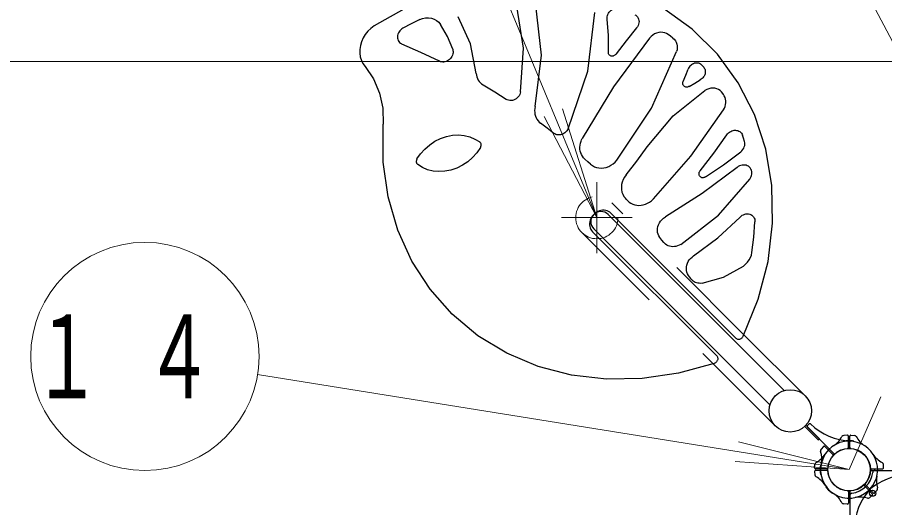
# Model space of a CAD drawing. Units: millimetres on the paper. Extents: x -385 to 0, y -594 to 267.
# Drawn here: x -270.03 to -247.23, y 156.38 to 169.27 of the extents above; entities that cross this region are included whole.
import ezdxf

# ---------------------------------------------------------------- set-up
doc = ezdxf.new("R2010")
doc.units = ezdxf.units.MM
doc.linetypes.add('USER1', pattern=[4.5, 2.5, -2])
doc.linetypes.add('USER2', pattern=[6, 3, -1, 1, -1])
doc.layers.add('LY_1', color=7, linetype='Continuous', lineweight=13)
doc.styles.add('ＭＳ ゴシック', font='')
doc.styles.get('ＭＳ ゴシック').set_extended_font_data('MS Gothic')

msp = doc.modelspace()

# ---------------------------------------------------------------- linework, layer by layer
at = {"layer": 'LY_1', "linetype": 'USER2'}
for p, q in [((-206.444, 252.734), (-248.168, 157.375)), ((-254.798, 164.935), (-254.798, 163.073)), ((-253.866, 164.004), (-255.729, 164.004))]:
    msp.add_line(p, q, dxfattribs=at)
at = {"layer": 'LY_1'}
for p, q in [((-260.365, 177.445), (-254.798, 164.004)), ((-248.384, 171.198), (-233.168, 142.375)), ((-229.481, 168.11), (-353.902, 168.11)), ((-254.798, 164.004), (-255.7, 166.865)), ((-254.798, 164.004), (-256.183, 166.665)), ((-263.714, 159.876), (-248.168, 157.375)), ((-248.168, 157.375), (-251.078, 158.108)), ((-248.168, 157.375), (-251.161, 157.591))]:
    msp.add_line(p, q, dxfattribs=at)
at = {"layer": 'LY_1', "linetype": 'USER1'}
for p, q in [((-250.931, 160.924), (-254.404, 164.397)), ((-255.191, 163.611), (-251.741, 160.16))]:
    msp.add_line(p, q, dxfattribs=at)
at = {"layer": 'LY_1', "lineweight": 25}
for p, q in [((-254.427, 164.119), (-251.142, 160.834)), ((-254.502, 164.086), (-249.872, 159.456)), ((-254.88, 163.708), (-250.25, 159.079)), ((-254.913, 163.633), (-251.648, 160.368)), ((-249.322, 159.315), (-250.931, 160.924)), ((-251.741, 160.16), (-250.109, 158.528)), ((-249.336, 158.514), (-248.978, 158.156)), ((-248.95, 158.184), (-249.307, 158.542)), ((-248.569, 157.802), (-249.264, 158.497)), ((-249.263, 158.533), (-249.214, 158.577)), ((-248.978, 158.156), (-248.95, 158.184)), ((-248.213, 158.28), (-248.311, 158.277)), ((-248.187, 157.961), (-248.187, 158.255)), ((-248.15, 157.961), (-248.15, 158.255)), ((-248.124, 158.28), (-248.033, 158.277)), ((-248.84, 157.983), (-248.902, 157.917)), ((-248.596, 157.776), (-248.804, 157.984)), ((-248.293, 158.114), (-248.293, 158.116)), ((-248.043, 158.114), (-248.043, 158.116)), ((-249.074, 157.419), (-249.07, 157.518)), ((-248.908, 157.5), (-248.91, 157.5)), ((-247.263, 157.419), (-247.266, 157.51)), ((-249.074, 157.33), (-249.071, 157.239)), ((-248.754, 157.394), (-249.049, 157.394)), ((-248.754, 157.356), (-249.049, 157.356)), ((-247.583, 157.394), (-247.288, 157.394)), ((-247.583, 157.356), (-240.668, 157.356)), ((-248.908, 157.25), (-248.91, 157.25)), ((-248.78, 156.94), (-248.781, 156.939)), ((-247.767, 156.947), (-247.559, 156.739)), ((-247.741, 156.974), (-247.533, 156.766)), ((-247.497, 156.766), (-247.435, 156.833)), ((-248.603, 156.764), (-248.604, 156.762)), ((-248.187, 156.789), (-248.187, 156.494)), ((-248.15, 156.789), (-248.15, 149.875)), ((-247.56, 156.703), (-247.632, 156.636)), ((-248.213, 156.47), (-248.304, 156.473))]:
    msp.add_line(p, q, dxfattribs=at)
for points in [[(-250.949, 160.885), (-250.558, 161.857), (-250.3, 162.854), (-250.179, 163.858), (-250.199, 164.848), (-250.358, 165.807), (-250.654, 166.714), (-251.08, 167.553), (-251.629, 168.306), (-252.29, 168.96), (-253.05, 169.501), (-253.894, 169.92), (-254.805, 170.206), (-255.766, 170.356), (-256.758, 170.366), (-257.762, 170.237), (-258.759, 169.969), (-259.727, 169.57), (-260.65, 169.046)], [(-256.419, 166.923), (-256.254, 168.277), (-256.405, 169.588)], [(-256.803, 167.309), (-256.726, 168.46), (-256.899, 169.564)], [(-255.555, 166.339), (-255.033, 167.853), (-254.851, 169.397)], [(-254.524, 169.225), (-254.526, 169.256), (-254.523, 169.288), (-254.517, 169.32), (-254.506, 169.351), (-254.491, 169.381), (-254.472, 169.409), (-254.45, 169.435), (-254.425, 169.459), (-254.397, 169.479), (-254.368, 169.495), (-254.337, 169.508), (-254.305, 169.516), (-254.273, 169.52), (-254.241, 169.52), (-254.211, 169.515), (-254.182, 169.507)], [(-259.453, 169.212), (-259.674, 169.104), (-259.892, 168.99)], [(-259.453, 169.212), (-259.377, 169.241), (-259.298, 169.257), (-259.22, 169.26), (-259.144, 169.25), (-259.073, 169.227), (-259.008, 169.191), (-258.952, 169.144), (-258.906, 169.088)], [(-257.969, 167.797), (-258.121, 168.578), (-258.443, 169.285)], [(-254.495, 168.359), (-254.489, 168.796), (-254.524, 169.225)], [(-253.8, 169.342), (-253.773, 169.326), (-253.748, 169.306), (-253.728, 169.282), (-253.711, 169.254), (-253.699, 169.224), (-253.692, 169.192), (-253.69, 169.159), (-253.693, 169.125), (-253.701, 169.09), (-253.714, 169.057), (-253.731, 169.025), (-253.752, 168.996)], [(-260.65, 169.046), (-260.737, 168.981), (-260.815, 168.905), (-260.883, 168.821), (-260.939, 168.729), (-260.983, 168.632), (-261.012, 168.532), (-261.028, 168.43), (-261.029, 168.329), (-261.015, 168.232), (-260.986, 168.139), (-260.944, 168.054), (-260.889, 167.977)], [(-259.892, 168.99), (-259.922, 168.971), (-259.95, 168.948), (-259.975, 168.921), (-259.996, 168.892), (-260.013, 168.861), (-260.026, 168.828), (-260.034, 168.795), (-260.038, 168.761), (-260.036, 168.728), (-260.03, 168.696), (-260.019, 168.666), (-260.003, 168.638), (-259.983, 168.614), (-259.96, 168.593), (-259.941, 168.581), (-259.92, 168.571)], [(-258.586, 168.432), (-258.726, 168.772), (-258.906, 169.088)], [(-253.752, 168.996), (-254.025, 168.656), (-254.288, 168.309)], [(-253.412, 168.726), (-254.364, 167.445), (-255.182, 166.086)], [(-252.923, 168.822), (-252.966, 168.848), (-253.014, 168.866), (-253.065, 168.876), (-253.119, 168.878), (-253.173, 168.872), (-253.227, 168.857), (-253.279, 168.835), (-253.328, 168.805), (-253.373, 168.768), (-253.412, 168.726)], [(-252.797, 168.728), (-252.859, 168.775), (-252.923, 168.822)], [(-252.797, 168.728), (-252.762, 168.696), (-252.733, 168.658), (-252.71, 168.617), (-252.695, 168.571), (-252.686, 168.522), (-252.685, 168.472), (-252.691, 168.421), (-252.704, 168.371)], [(-258.936, 168.117), (-259.424, 168.351), (-259.92, 168.571)], [(-258.586, 168.432), (-258.579, 168.403), (-258.575, 168.372), (-258.576, 168.34), (-258.582, 168.308), (-258.591, 168.277), (-258.605, 168.246), (-258.622, 168.217), (-258.643, 168.191), (-258.667, 168.166), (-258.693, 168.145), (-258.722, 168.127), (-258.752, 168.113), (-258.784, 168.103), (-258.816, 168.097), (-258.847, 168.096), (-258.878, 168.099), (-258.908, 168.106), (-258.936, 168.117)], [(-254.288, 168.309), (-254.299, 168.295), (-254.312, 168.284), (-254.326, 168.273), (-254.341, 168.265), (-254.357, 168.259), (-254.373, 168.254), (-254.389, 168.252), (-254.406, 168.253), (-254.421, 168.255), (-254.436, 168.26), (-254.449, 168.267), (-254.462, 168.276), (-254.472, 168.287), (-254.481, 168.299), (-254.488, 168.313), (-254.493, 168.328), (-254.495, 168.343), (-254.495, 168.359)], [(-254.272, 165.516), (-253.358, 166.886), (-252.704, 168.371)], [(-252.035, 168.011), (-252.053, 168.029), (-252.074, 168.044), (-252.097, 168.056), (-252.122, 168.064), (-252.148, 168.069), (-252.175, 168.071), (-252.203, 168.068), (-252.23, 168.063), (-252.257, 168.053), (-252.283, 168.041), (-252.308, 168.025), (-252.331, 168.006), (-252.351, 167.985), (-252.369, 167.962), (-252.385, 167.937), (-252.397, 167.91)], [(-251.989, 167.959), (-252.012, 167.985), (-252.035, 168.011)], [(-260.889, 167.977), (-260.665, 167.651), (-260.507, 167.281), (-260.423, 166.88), (-260.414, 166.459)], [(-257.969, 167.797), (-257.962, 167.75), (-257.951, 167.704), (-257.934, 167.661), (-257.913, 167.621), (-257.888, 167.583), (-257.858, 167.549), (-257.825, 167.519), (-257.788, 167.493), (-257.784, 167.491), (-257.781, 167.489)], [(-252.528, 167.586), (-252.461, 167.748), (-252.397, 167.91)], [(-251.989, 167.959), (-251.974, 167.938), (-251.962, 167.915), (-251.954, 167.891), (-251.948, 167.864), (-251.947, 167.837), (-251.949, 167.81), (-251.955, 167.783), (-251.964, 167.756), (-251.976, 167.729), (-251.992, 167.705), (-252.01, 167.682), (-252.031, 167.661), (-252.054, 167.643), (-252.079, 167.627)], [(-252.37, 167.457), (-252.385, 167.449), (-252.401, 167.443), (-252.416, 167.439), (-252.432, 167.437), (-252.448, 167.437), (-252.463, 167.44), (-252.478, 167.444), (-252.491, 167.451), (-252.504, 167.459), (-252.514, 167.47), (-252.523, 167.482), (-252.53, 167.495), (-252.535, 167.509), (-252.538, 167.524), (-252.539, 167.54), (-252.537, 167.556), (-252.534, 167.571), (-252.528, 167.586)], [(-252.37, 167.457), (-252.226, 167.545), (-252.079, 167.627)], [(-257.18, 167.115), (-257.479, 167.305), (-257.781, 167.489)], [(-256.803, 167.309), (-256.812, 167.275), (-256.825, 167.242), (-256.843, 167.21), (-256.865, 167.18), (-256.891, 167.154), (-256.92, 167.131), (-256.951, 167.112), (-256.984, 167.098), (-257.018, 167.088), (-257.053, 167.083), (-257.087, 167.084), (-257.12, 167.09), (-257.151, 167.1), (-257.18, 167.115)], [(-253.475, 165.864), (-252.789, 166.68), (-251.957, 167.346)], [(-251.491, 167.273), (-251.521, 167.313), (-251.557, 167.347), (-251.599, 167.374), (-251.645, 167.394), (-251.695, 167.406), (-251.748, 167.41), (-251.802, 167.406), (-251.855, 167.394), (-251.907, 167.374), (-251.957, 167.346)], [(-251.45, 167.204), (-251.47, 167.239), (-251.491, 167.273)], [(-251.469, 166.839), (-251.445, 166.884), (-251.426, 166.931), (-251.414, 166.978), (-251.408, 167.027), (-251.409, 167.074), (-251.416, 167.12), (-251.43, 167.164), (-251.45, 167.204)], [(-256.419, 166.923), (-256.429, 166.872), (-256.433, 166.822), (-256.431, 166.772), (-256.424, 166.723), (-256.412, 166.676), (-256.394, 166.632), (-256.371, 166.59), (-256.344, 166.552), (-256.312, 166.518), (-256.277, 166.488)], [(-253.31, 164.496), (-252.329, 165.624), (-251.469, 166.839)], [(-251.713, 160.17), (-252.654, 159.909), (-253.603, 159.769), (-254.545, 159.753), (-255.464, 159.86), (-256.343, 160.09), (-257.167, 160.437), (-257.924, 160.897), (-258.599, 161.462), (-259.181, 162.121), (-259.661, 162.863), (-260.03, 163.677), (-260.281, 164.547), (-260.411, 165.459), (-260.417, 166.398), (-260.416, 166.429), (-260.414, 166.459)], [(-255.925, 166.22), (-256.1, 166.355), (-256.277, 166.488)], [(-259.525, 165.547), (-259.429, 165.684), (-259.317, 165.809), (-259.19, 165.919), (-259.052, 166.011), (-258.904, 166.085), (-258.75, 166.138), (-258.593, 166.169), (-258.437, 166.178), (-258.284, 166.165), (-258.138, 166.129), (-258.001, 166.072), (-257.877, 165.995)], [(-255.555, 166.339), (-255.571, 166.31), (-255.59, 166.283), (-255.612, 166.259), (-255.637, 166.236), (-255.664, 166.217), (-255.693, 166.202), (-255.723, 166.19), (-255.754, 166.182), (-255.785, 166.178), (-255.816, 166.179), (-255.846, 166.183), (-255.874, 166.192), (-255.901, 166.204), (-255.925, 166.22)], [(-252.083, 165.235), (-251.722, 165.702), (-251.381, 166.181)], [(-251.381, 166.181), (-251.36, 166.208), (-251.336, 166.232), (-251.309, 166.254), (-251.281, 166.271), (-251.25, 166.285), (-251.219, 166.296), (-251.187, 166.301), (-251.155, 166.303), (-251.124, 166.3), (-251.095, 166.293), (-251.067, 166.282), (-251.041, 166.266), (-251.019, 166.248), (-250.999, 166.225), (-250.983, 166.2), (-250.971, 166.173)], [(-250.918, 166.01), (-250.944, 166.092), (-250.971, 166.173)], [(-257.857, 165.848), (-257.849, 165.864), (-257.843, 165.88), (-257.839, 165.896), (-257.838, 165.913), (-257.839, 165.929), (-257.842, 165.945), (-257.848, 165.959), (-257.856, 165.973), (-257.865, 165.984), (-257.877, 165.995)], [(-255.113, 165.544), (-255.148, 165.579), (-255.178, 165.618), (-255.202, 165.661), (-255.221, 165.708), (-255.235, 165.756), (-255.242, 165.807), (-255.244, 165.86), (-255.239, 165.913), (-255.229, 165.966), (-255.213, 166.018), (-255.198, 166.052), (-255.182, 166.086)], [(-251.015, 165.735), (-250.985, 165.762), (-250.959, 165.793), (-250.938, 165.827), (-250.922, 165.863), (-250.912, 165.9), (-250.908, 165.938), (-250.91, 165.975), (-250.918, 166.01)], [(-257.857, 165.848), (-257.952, 165.71), (-258.064, 165.585), (-258.19, 165.474), (-258.329, 165.381), (-258.477, 165.307), (-258.632, 165.254), (-258.789, 165.223), (-258.946, 165.214), (-259.099, 165.228), (-259.245, 165.264), (-259.382, 165.322), (-259.506, 165.4)], [(-254.03, 165.126), (-253.744, 165.489), (-253.475, 165.864)], [(-251.943, 165.075), (-251.473, 165.395), (-251.015, 165.735)], [(-259.525, 165.547), (-259.532, 165.534), (-259.537, 165.52), (-259.541, 165.506), (-259.544, 165.492), (-259.544, 165.477), (-259.543, 165.464), (-259.54, 165.45), (-259.535, 165.438), (-259.529, 165.426), (-259.521, 165.415), (-259.514, 165.407), (-259.506, 165.4)], [(-254.962, 165.408), (-255.037, 165.476), (-255.113, 165.544)], [(-254.962, 165.408), (-254.914, 165.372), (-254.861, 165.343), (-254.804, 165.322), (-254.743, 165.31), (-254.679, 165.307), (-254.615, 165.312), (-254.55, 165.327), (-254.487, 165.35), (-254.427, 165.381), (-254.37, 165.42), (-254.318, 165.465), (-254.272, 165.516)], [(-251.111, 165.324), (-252.031, 164.635), (-252.997, 164.021)], [(-250.775, 165.016), (-250.756, 165.048), (-250.741, 165.082), (-250.73, 165.116), (-250.724, 165.151), (-250.723, 165.186), (-250.727, 165.22), (-250.736, 165.253), (-250.75, 165.283), (-250.768, 165.31), (-250.79, 165.334), (-250.816, 165.354), (-250.845, 165.369), (-250.876, 165.38), (-250.909, 165.387), (-250.944, 165.388), (-250.979, 165.385), (-251.014, 165.376), (-251.048, 165.363), (-251.081, 165.346), (-251.111, 165.324)], [(-254.03, 165.126), (-254.072, 165.068), (-254.106, 165.006), (-254.131, 164.941), (-254.147, 164.874), (-254.154, 164.807), (-254.151, 164.741), (-254.138, 164.677), (-254.117, 164.618), (-254.086, 164.563), (-254.047, 164.514)], [(-252.595, 163.3), (-251.6, 164.066), (-250.775, 165.016)], [(-251.943, 165.075), (-251.958, 165.066), (-251.973, 165.06), (-251.988, 165.056), (-252.004, 165.053), (-252.02, 165.053), (-252.035, 165.055), (-252.049, 165.059), (-252.063, 165.065), (-252.075, 165.073), (-252.086, 165.083), (-252.095, 165.094), (-252.103, 165.107), (-252.108, 165.121), (-252.112, 165.135), (-252.113, 165.151), (-252.113, 165.166), (-252.11, 165.182), (-252.105, 165.198), (-252.098, 165.213), (-252.089, 165.227), (-252.086, 165.231), (-252.083, 165.235)], [(-253.986, 164.45), (-254.016, 164.482), (-254.047, 164.514)], [(-253.986, 164.45), (-253.947, 164.414), (-253.903, 164.383), (-253.855, 164.359), (-253.803, 164.342), (-253.749, 164.331), (-253.693, 164.327), (-253.635, 164.331), (-253.578, 164.341), (-253.521, 164.358), (-253.466, 164.382), (-253.414, 164.412), (-253.364, 164.448), (-253.337, 164.471), (-253.31, 164.496)], [(-254.427, 164.119), (-254.456, 164.144), (-254.489, 164.165), (-254.526, 164.181), (-254.564, 164.192), (-254.605, 164.197), (-254.647, 164.197), (-254.689, 164.191), (-254.73, 164.18), (-254.771, 164.163), (-254.81, 164.142), (-254.847, 164.116), (-254.88, 164.086), (-254.91, 164.053), (-254.936, 164.016), (-254.957, 163.977), (-254.973, 163.937), (-254.985, 163.895), (-254.99, 163.853), (-254.991, 163.811), (-254.985, 163.771), (-254.975, 163.732), (-254.959, 163.696), (-254.938, 163.662), (-254.913, 163.633)], [(-251.035, 164.019), (-251.008, 164.044), (-250.978, 164.065), (-250.946, 164.082), (-250.913, 164.095), (-250.879, 164.103), (-250.844, 164.105), (-250.811, 164.103), (-250.778, 164.096), (-250.748, 164.083), (-250.721, 164.067), (-250.697, 164.046), (-250.677, 164.021), (-250.661, 163.993), (-250.65, 163.962), (-250.644, 163.93), (-250.643, 163.896)], [(-253.14, 163.481), (-253.167, 163.521), (-253.187, 163.565), (-253.2, 163.613), (-253.205, 163.663), (-253.203, 163.715), (-253.193, 163.767), (-253.176, 163.817), (-253.152, 163.866), (-253.121, 163.912), (-253.084, 163.954), (-253.043, 163.99), (-252.997, 164.021)], [(-252.256, 162.999), (-251.617, 163.473), (-251.035, 164.019)], [(-250.723, 163.087), (-250.671, 163.492), (-250.643, 163.896)], [(-253.034, 163.35), (-253.087, 163.415), (-253.14, 163.481)], [(-252.595, 163.3), (-252.635, 163.278), (-252.676, 163.261), (-252.718, 163.249), (-252.761, 163.242), (-252.804, 163.24), (-252.845, 163.243), (-252.885, 163.252), (-252.924, 163.265), (-252.959, 163.283), (-252.992, 163.306), (-253.014, 163.327), (-253.034, 163.35)], [(-252.392, 162.486), (-252.415, 162.525), (-252.431, 162.568), (-252.442, 162.613), (-252.446, 162.66), (-252.443, 162.708), (-252.433, 162.757), (-252.417, 162.804), (-252.395, 162.85), (-252.368, 162.893), (-252.335, 162.933), (-252.297, 162.968), (-252.256, 162.999)], [(-250.944, 162.731), (-250.888, 162.778), (-250.839, 162.831), (-250.797, 162.89), (-250.763, 162.953), (-250.738, 163.019), (-250.723, 163.087)], [(-252.034, 162.278), (-251.469, 162.434), (-250.944, 162.731)], [(-252.332, 162.4), (-252.362, 162.443), (-252.392, 162.486)], [(-252.034, 162.278), (-252.071, 162.275), (-252.108, 162.276), (-252.143, 162.28), (-252.178, 162.288), (-252.211, 162.3), (-252.242, 162.316), (-252.27, 162.335), (-252.296, 162.358), (-252.315, 162.378), (-252.332, 162.4)], [(-251.142, 160.834), (-251.13, 160.825), (-251.117, 160.817), (-251.103, 160.811), (-251.088, 160.807), (-251.072, 160.806), (-251.056, 160.807), (-251.039, 160.81), (-251.023, 160.815), (-251.008, 160.823), (-250.993, 160.832), (-250.98, 160.843), (-250.968, 160.856), (-250.958, 160.87), (-250.949, 160.885)], [(-251.648, 160.368), (-251.638, 160.356), (-251.63, 160.342), (-251.624, 160.327), (-251.62, 160.31), (-251.62, 160.293), (-251.621, 160.276), (-251.626, 160.258), (-251.633, 160.242), (-251.642, 160.226), (-251.653, 160.211), (-251.666, 160.198), (-251.681, 160.186), (-251.696, 160.177), (-251.713, 160.17)]]:
    msp.add_lwpolyline(points, dxfattribs=at)
at = {"layer": 'LY_1', "linetype": 'USER1'}
msp.add_circle((-254.798, 164.004), 0.556, dxfattribs=at)
at = {"layer": 'LY_1'}
msp.add_circle((-266.676, 160.353), 3, dxfattribs=at)
at = {"layer": 'LY_1', "lineweight": 25}
for centre, radius in [((-249.715, 158.922), 0.557), ((-248.168, 157.375), 0.562), ((-248.168, 157.375), 0.557), ((-248.168, 157.375), 0.556), ((-247.55, 156.756), 0.0813)]:
    msp.add_circle(centre, radius, dxfattribs=at)
for centre, radius, start, end in [((-254.691, 163.897), 0.267, 45, 225), ((-249.246, 158.515), 0.025, 132, 225), ((-249.198, 158.558), 0.025, 46.0842, 132), ((-248.053, 159.747), 1.625, 226.0841, 267.2172), ((-248.912, 158.532), 0.625, 302.7272, 332.5412), ((-248.302, 158.215), 0.0625, 92, 152.5412), ((-248.212, 158.255), 0.025, 0, 92), ((-248.125, 158.255), 0.025, 88, 180), ((-248.035, 158.215), 0.0625, 27.4588, 88), ((-247.425, 158.532), 0.625, 207.4588, 237.2728), ((-248.168, 157.375), 0.75, 90, 312.2172), ((-248.822, 157.966), 0.025, 45, 137), ((-248.281, 158.116), 0.0125, 98.6269, 180), ((-248.168, 157.375), 0.762, 90, 98.6269), ((-248.212, 157.961), 0.025, 274.2707, 0), ((-248.168, 157.375), 0.762, 81.3731, 90), ((-248.168, 157.375), 0.75, 317.7828, 90), ((-248.125, 157.961), 0.025, 180, 265.7293), ((-248.056, 158.116), 0.0125, 0, 81.3731), ((-249.325, 158.118), 0.625, 297.4588, 327.2728), ((-248.857, 157.874), 0.0625, 137, 197.5412), ((-249.512, 157.667), 0.625, 347.7272, 17.5412), ((-248.614, 157.758), 0.025, 319.2707, 45), ((-248.552, 157.82), 0.025, 225, 310.7293), ((-247.012, 158.118), 0.625, 212.7272, 242.5412), ((-249.008, 157.508), 0.0625, 117.4588, 178), ((-248.91, 157.487), 0.0125, 90, 171.3731), ((-247.329, 157.508), 0.0625, 2, 62.5412), ((-249.049, 157.419), 0.025, 178, 270), ((-249.049, 157.331), 0.025, 90, 182), ((-248.168, 157.375), 0.762, 171.3731, 180), ((-248.168, 157.375), 0.762, 180, 188.6269), ((-248.754, 157.419), 0.025, 270, 355.7293), ((-248.754, 157.331), 0.025, 4.2707, 90), ((-248.168, 157.375), 0.625, 276.7872, 353.2128), ((-247.583, 157.419), 0.025, 184.2707, 270), ((-247.583, 157.331), 0.025, 90, 175.7293), ((-247.486, 157.294), 0.0625, 90, 173.2128), ((-247.288, 157.419), 0.025, 270, 2), ((-249.008, 157.242), 0.0625, 182, 242.5412), ((-249.325, 156.631), 0.625, 32.7272, 62.5412), ((-248.91, 157.262), 0.0125, 188.6269, 270), ((-246.573, 155.616), 1.625, 91.0841, 132.2172), ((-246.825, 157.083), 0.625, 167.7272, 197.5412), ((-248.772, 156.93), 0.0125, 135, 216.3731), ((-248.168, 157.375), 0.762, 216.3731, 225), ((-248.168, 157.375), 0.762, 225, 233.6269), ((-248.212, 156.789), 0.025, 0, 85.7293), ((-248.125, 156.789), 0.025, 94.2707, 180), ((-246.41, 155.779), 1.625, 137.7828, 178.9159), ((-247.785, 156.93), 0.025, 45, 130.7293), ((-247.723, 156.992), 0.025, 139.2707, 225), ((-247.48, 156.875), 0.0625, 317, 17.5412), ((-248.613, 156.771), 0.0125, 233.6269, 315), ((-248.912, 156.218), 0.625, 27.4588, 57.2728), ((-248.087, 156.692), 0.0625, 96.7872, 180), ((-247.876, 156.031), 0.625, 72.4588, 102.2728), ((-247.669, 156.687), 0.0625, 252.4588, 313), ((-247.577, 156.721), 0.025, 313, 45), ((-247.515, 156.783), 0.025, 225, 317), ((-248.302, 156.535), 0.0625, 207.4588, 268), ((-248.212, 156.494), 0.025, 268, 0)]:
    msp.add_arc(centre, radius, start, end, dxfattribs=at)

# ---------------------------------------------------------------- texts
at = {"layer": 'LY_1', "insert": (-266.676, 160.353), "char_height": 2.199, "attachment_point": 5, "style": 'ＭＳ ゴシック'}
msp.add_mtext('\\T1.64;\\W0.6;１４', dxfattribs=at)

doc.saveas('drawing.dxf')
